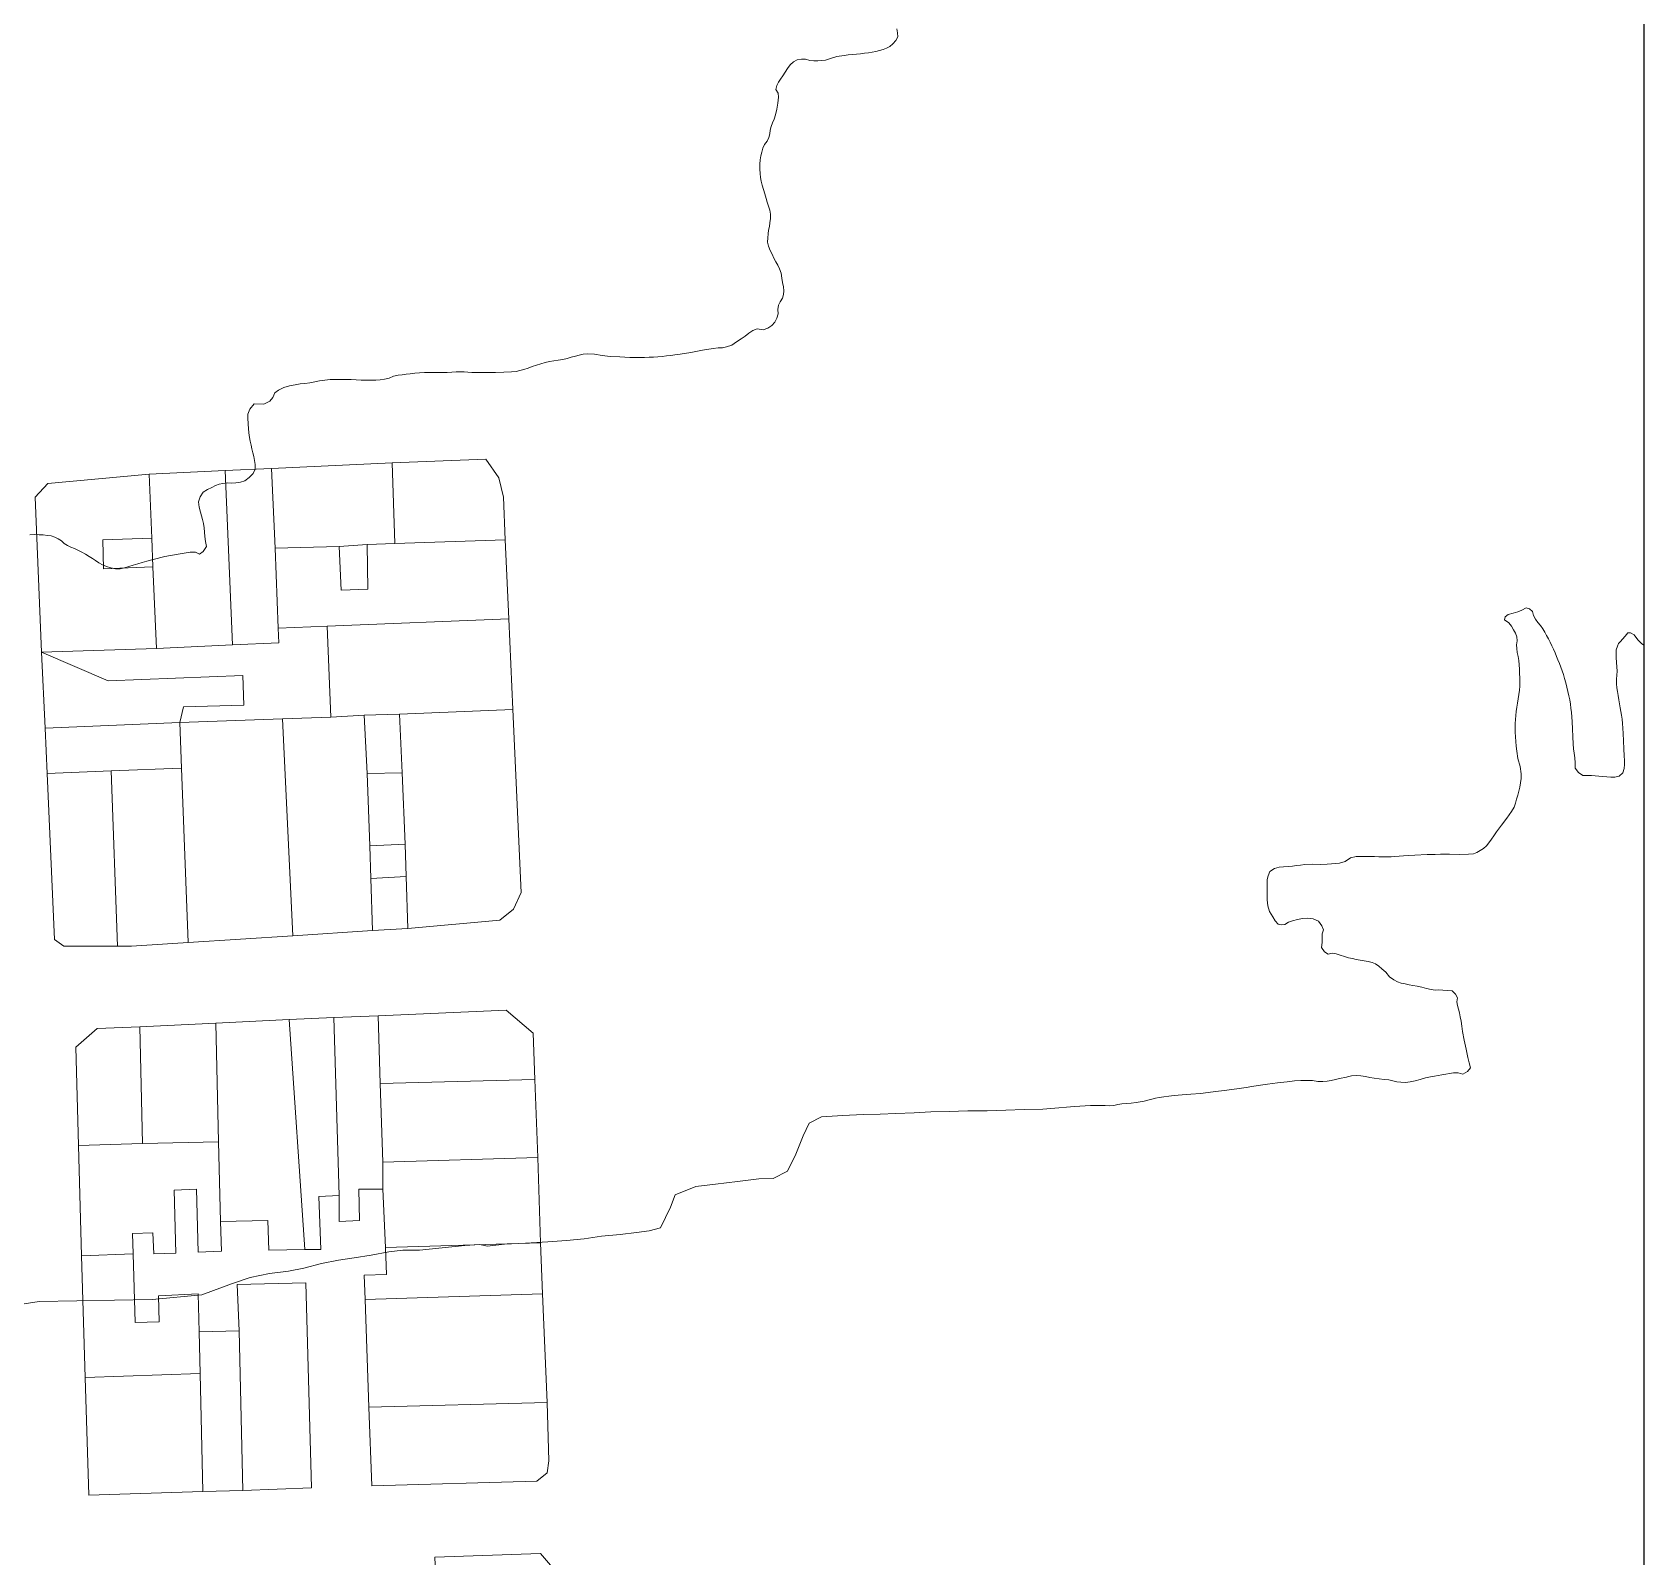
# Model space of a CAD drawing. Header units: kilometres. Extents: x 1172416 to 1173653, y 1051621 to 1052799.
# Drawn here: x 1173435.8 to 1173652.9, y 1052296.2 to 1052501.7 of the extents above; entities that cross this region are included whole.
import ezdxf

# ---------------------------------------------------------------- set-up
doc = ezdxf.new("R2010")
doc.units = ezdxf.units.KM
doc.header["$MEASUREMENT"] = 0
doc.layers.add('borde', color=1, linetype='Continuous')
doc.layers.add('terreno', color=7, linetype='Continuous')
doc.layers.add('edificios', color=44, linetype='Continuous', lineweight=5)

msp = doc.modelspace()

# ---------------------------------------------------------------- linework, layer by layer
at = {"layer": 'borde', "elevation": -10}
msp.add_lwpolyline([(1172415.94072, 1052798.73106), (1173652.93033, 1052798.73106), (1173652.93033, 1051620.96949), (1172415.94072, 1051620.96949)], close=True, dxfattribs=at)
at = {"layer": 'edificios', "elevation": 50}
for points in [[(1173461.75, 1052442.625), (1173468, 1052442.875), (1173468.5, 1052432.125), (1173468.875, 1052421.375), (1173469, 1052419.375), (1173462.75, 1052419.125), (1173461.75, 1052442.625)], [(1173468, 1052442.875), (1173484.25, 1052443.625), (1173484.625, 1052432.75001), (1173480.875, 1052432.625), (1173477.125, 1052432.375), (1173468.5, 1052432.125), (1173468, 1052442.875)], [(1173484.25, 1052443.625), (1173496.875, 1052444.125), (1173498.625, 1052441.625), (1173499.25, 1052439.00001), (1173499.5, 1052433.25001), (1173484.625, 1052432.75001), (1173484.25, 1052443.625)], [(1173451.875, 1052433.50001), (1173445.25, 1052433.25001), (1173445.375, 1052429.375), (1173452, 1052429.625), (1173452.5, 1052418.625), (1173437, 1052418.125), (1173436.125, 1052439.00001), (1173437.875, 1052440.875), (1173451.5, 1052442.125), (1173451.875, 1052433.50001)], [(1173451.5, 1052442.125), (1173461.75, 1052442.625), (1173462.75, 1052419.125), (1173452.5, 1052418.625), (1173452, 1052429.625), (1173451.875, 1052433.50001), (1173451.5, 1052442.125)], [(1173452, 1052429.625), (1173445.375, 1052429.375), (1173445.25, 1052433.25001), (1173451.875, 1052433.50001), (1173452, 1052429.625)], [(1173499.5, 1052433.25001), (1173500, 1052422.625), (1173475.5, 1052421.625), (1173468.875, 1052421.375), (1173468.5, 1052432.125), (1173477.125, 1052432.375), (1173477.375, 1052426.50001), (1173481, 1052426.625), (1173480.875, 1052432.625), (1173484.625, 1052432.75001), (1173499.5, 1052433.25001)], [(1173480.875, 1052432.625), (1173481, 1052426.625), (1173477.375, 1052426.50001), (1173477.125, 1052432.375), (1173480.875, 1052432.625)], [(1173475.5, 1052421.625), (1173476, 1052409.375), (1173469.5, 1052409.125), (1173455.625, 1052408.625), (1173456.125, 1052410.75001), (1173464.25, 1052411.00001), (1173464.125, 1052415.00001), (1173446, 1052414.25001), (1173437, 1052418.125), (1173452.5, 1052418.625), (1173462.75, 1052419.125), (1173469, 1052419.375), (1173468.875, 1052421.375), (1173475.5, 1052421.625)], [(1173500, 1052422.625), (1173500.5, 1052410.375), (1173485.25, 1052409.75001), (1173480.5, 1052409.625), (1173476, 1052409.375), (1173475.5, 1052421.625), (1173500, 1052422.625)], [(1173455.625, 1052408.625), (1173437.5, 1052407.875), (1173437, 1052418.125), (1173446, 1052414.25001), (1173464.125, 1052415.00001), (1173464.25, 1052411.00001), (1173456.125, 1052410.75001), (1173455.625, 1052408.625)], [(1173500.5, 1052410.375), (1173501.625, 1052385.75001), (1173500.625, 1052383.50001), (1173498.75, 1052382.00001), (1173486.375, 1052380.875), (1173486.125, 1052387.875), (1173486, 1052392.25001), (1173485.625, 1052401.875), (1173485.25, 1052409.75001), (1173500.5, 1052410.375)], [(1173455.625, 1052408.625), (1173455.875, 1052402.50001), (1173446.375, 1052402.125), (1173437.75, 1052401.75001), (1173437.5, 1052407.875), (1173455.625, 1052408.625)], [(1173469.5, 1052409.125), (1173470.875, 1052379.875), (1173456.75, 1052379.00001), (1173455.875, 1052402.50001), (1173455.625, 1052408.625), (1173469.5, 1052409.125)], [(1173480.5, 1052409.625), (1173480.875, 1052401.75001), (1173481.25, 1052392.00001), (1173481.375, 1052387.625), (1173481.625, 1052380.625), (1173470.875, 1052379.875), (1173469.5, 1052409.125), (1173476, 1052409.375), (1173480.5, 1052409.625)], [(1173485.25, 1052409.75001), (1173485.625, 1052401.875), (1173480.875, 1052401.75001), (1173480.5, 1052409.625), (1173485.25, 1052409.75001)], [(1173446.375, 1052402.125), (1173447.25, 1052378.50001), (1173440, 1052378.50001), (1173438.75, 1052379.375), (1173437.75, 1052401.75001), (1173446.375, 1052402.125)], [(1173455.875, 1052402.50001), (1173456.75, 1052379.00001), (1173449.125, 1052378.50001), (1173447.25, 1052378.50001), (1173446.375, 1052402.125), (1173455.875, 1052402.50001)], [(1173485.625, 1052401.875), (1173486, 1052392.25001), (1173481.25, 1052392.00001), (1173480.875, 1052401.75001), (1173485.625, 1052401.875)], [(1173486, 1052392.25001), (1173486.125, 1052387.875), (1173481.375, 1052387.625), (1173481.25, 1052392.00001), (1173486, 1052392.25001)], [(1173486.125, 1052387.875), (1173486.375, 1052380.875), (1173481.625, 1052380.625), (1173481.375, 1052387.625), (1173486.125, 1052387.875)], [(1173476.375, 1052368.875), (1173482.375, 1052369.125), (1173482.625, 1052360.00001), (1173483, 1052349.375), (1173483, 1052345.75001), (1173479.75, 1052345.75001), (1173479.875, 1052341.50001), (1173477.125, 1052341.375), (1173477.125, 1052344.875), (1173476.375, 1052368.875)], [(1173482.375, 1052369.125), (1173499.625, 1052369.875), (1173503.25, 1052366.75001), (1173503.5, 1052360.50001), (1173482.625, 1052360.00001), (1173482.375, 1052369.125)], [(1173450.625, 1052351.875), (1173442, 1052351.625), (1173441.625, 1052364.875), (1173444.5, 1052367.375), (1173450.25, 1052367.625), (1173450.625, 1052351.875)], [(1173450.25, 1052367.625), (1173460.5, 1052368.125), (1173460.875, 1052352.125), (1173450.625, 1052351.875), (1173450.25, 1052367.625)], [(1173460.5, 1052368.125), (1173470.375, 1052368.625), (1173472.5, 1052337.625), (1173467.625, 1052337.50001), (1173467.5, 1052341.50001), (1173461.125, 1052341.375), (1173460.875, 1052352.125), (1173460.5, 1052368.125)], [(1173470.375, 1052368.625), (1173476.375, 1052368.875), (1173477.125, 1052344.875), (1173474.375, 1052344.75001), (1173474.625, 1052337.625), (1173472.5, 1052337.625), (1173470.375, 1052368.625)], [(1173503.5, 1052360.50001), (1173503.875, 1052350.00001), (1173483, 1052349.375), (1173482.625, 1052360.00001), (1173503.5, 1052360.50001)], [(1173460.875, 1052352.125), (1173461.125, 1052341.375), (1173461.25, 1052337.375), (1173458.125, 1052337.25001), (1173457.875, 1052345.75001), (1173454.875, 1052345.625), (1173455.125, 1052337.125), (1173452.125, 1052337.00001), (1173452, 1052339.875), (1173449.25, 1052339.75001), (1173449.375, 1052337.00001), (1173442.375, 1052336.75001), (1173442, 1052351.625), (1173450.625, 1052351.875), (1173460.875, 1052352.125)], [(1173503.875, 1052350.00001), (1173504.25, 1052338.50001), (1173483.375, 1052337.875), (1173483, 1052345.75001), (1173483, 1052349.375), (1173503.875, 1052350.00001)], [(1173449.375, 1052337.00001), (1173449.625, 1052327.75001), (1173452.875, 1052327.875), (1173452.75, 1052331.375), (1173458.125, 1052331.625), (1173458.25, 1052326.50001), (1173458.375, 1052320.875), (1173442.875, 1052320.375), (1173442.375, 1052336.75001), (1173449.375, 1052337.00001)], [(1173504.25, 1052338.50001), (1173504.5, 1052331.625), (1173480.625, 1052330.875), (1173480.5, 1052334.125), (1173483.5, 1052334.25001), (1173483.375, 1052337.875), (1173504.25, 1052338.50001)], [(1173463.625, 1052326.625), (1173463.375, 1052332.875), (1173472.625, 1052333.125), (1173473.375, 1052305.50001), (1173464.125, 1052305.125), (1173463.625, 1052326.625)], [(1173504.5, 1052331.625), (1173505.125, 1052317.00001), (1173481.125, 1052316.375), (1173480.625, 1052330.875), (1173504.5, 1052331.625)], [(1173458.25, 1052326.50001), (1173463.625, 1052326.625), (1173464.125, 1052305.125), (1173458.75, 1052305.00001), (1173458.375, 1052320.875), (1173458.25, 1052326.50001)], [(1173458.375, 1052320.875), (1173458.75, 1052305.00001), (1173443.375, 1052304.50001), (1173442.875, 1052320.375), (1173458.375, 1052320.875)], [(1173505.125, 1052317.00001), (1173505.375, 1052309.125), (1173505.125, 1052307.50001), (1173503.75, 1052306.375), (1173481.5, 1052305.75001), (1173481.125, 1052316.375), (1173505.125, 1052317.00001)], [(1173491, 1052273.25001), (1173490, 1052296.125), (1173504.25, 1052296.625), (1173505.875, 1052294.75001), (1173507.5, 1052267.00001), (1173499.5, 1052266.625), (1173499.375, 1052270.50001), (1173491.25, 1052270.125), (1173491, 1052273.25001)]]:
    msp.add_lwpolyline(points, dxfattribs=at)
at = {"layer": 'terreno', "lineweight": 0, "ltscale": 2090}
for points, elevation in [([(1173552.25552, 1052502.15848), (1173552.37851, 1052501.58751), (1173552.39706, 1052501.07323), (1173552.14111, 1052500.58918), (1173551.74316, 1052500.13946), (1173551.33012, 1052499.74586), (1173550.89846, 1052499.52368), (1173550.41884, 1052499.36278), (1173549.93267, 1052499.20885), (1173549.44879, 1052499.07127), (1173548.94948, 1052498.98711), (1173548.43494, 1052498.91439), (1173547.91773, 1052498.84483), (1173547.39262, 1052498.78673), (1173546.84051, 1052498.73034), (1173546.28171, 1052498.67792), (1173545.73044, 1052498.62236), (1173545.16686, 1052498.55957), (1173544.18676, 1052498.42154), (1173543.21267, 1052498.10034), (1173542.65453, 1052497.9429), (1173542.13586, 1052497.86283), (1173541.61522, 1052497.84925), (1173541.08869, 1052497.84715), (1173540.52981, 1052497.88839), (1173539.96515, 1052498.05746), (1173539.40408, 1052498.06553), (1173538.84975, 1052497.98263), (1173538.32314, 1052497.71149), (1173537.91575, 1052497.28225), (1173537.53466, 1052496.79545), (1173537.21228, 1052496.29443), (1173536.89007, 1052495.79607), (1173536.59756, 1052495.36218), (1173536.31857, 1052494.95885), (1173536.08308, 1052494.48391), (1173535.98106, 1052493.98306), (1173536.27745, 1052493.47257), (1173536.31288, 1052492.91287), (1173536.23044, 1052492.14292), (1173536.11374, 1052491.31983), (1173535.90929, 1052490.54865), (1173535.72409, 1052489.97926), (1173535.51385, 1052489.48592), (1173535.34567, 1052488.9841), (1173535.21792, 1052488.49465), (1173535.15058, 1052487.9918), (1173535.01684, 1052487.50031), (1173534.80632, 1052486.99947), (1173534.45504, 1052486.54914), (1173534.22553, 1052486.04338), (1173534.05435, 1052485.53922), (1173533.93169, 1052485.03279), (1173533.86233, 1052484.49693), (1173533.80285, 1052483.88178), (1173533.78413, 1052483.24332), (1173533.83697, 1052482.63151), (1173533.89993, 1052482.1016), (1173533.98112, 1052481.59327), (1173534.11453, 1052481.07486), (1173534.28177, 1052480.48491), (1173534.46108, 1052479.88188), (1173534.63848, 1052479.29298), (1173534.80512, 1052478.76188), (1173534.984, 1052478.25018), (1173535.14046, 1052477.72186), (1173535.25622, 1052477.16186), (1173535.22111, 1052476.57349), (1173535.16705, 1052476.01054), (1173535.1054, 1052475.50239), (1173534.99351, 1052475.00783), (1173534.92785, 1052474.50249), (1173534.87022, 1052473.95353), (1173534.8407, 1052473.38185), (1173534.99109, 1052472.83084), (1173535.20332, 1052472.27928), (1173535.45626, 1052471.75708), (1173535.71018, 1052471.23938), (1173535.9536, 1052470.75515), (1173536.20977, 1052470.29063), (1173536.44529, 1052469.78536), (1173536.6697, 1052469.19535), (1173536.77816, 1052468.55647), (1173536.88122, 1052467.9364), (1173536.97411, 1052467.38597), (1173537.02279, 1052466.84183), (1173536.98039, 1052466.31492), (1173536.85652, 1052465.81798), (1173536.53392, 1052465.36812), (1173536.33698, 1052464.88234), (1173536.22855, 1052464.32631), (1173536.2699, 1052463.71145), (1173536.10608, 1052463.12998), (1173535.8464, 1052462.58807), (1173535.43803, 1052462.1575), (1173534.90606, 1052461.8185), (1173534.24626, 1052461.58544), (1173533.46822, 1052461.72734), (1173532.84042, 1052461.49276), (1173532.31005, 1052461.1346), (1173531.82378, 1052460.718), (1173531.28012, 1052460.34978), (1173530.6578, 1052459.94004), (1173530.01859, 1052459.50689), (1173529.33044, 1052459.27669), (1173528.75825, 1052459.16619), (1173528.21104, 1052459.16733), (1173527.49626, 1052459.07301), (1173526.08379, 1052458.82696), (1173524.49883, 1052458.52427), (1173523.07903, 1052458.29968), (1173522.34847, 1052458.19345), (1173521.79028, 1052458.1187), (1173521.22754, 1052458.05508), (1173520.65444, 1052457.99577), (1173520.07895, 1052457.94877), (1173519.49409, 1052457.90689), (1173518.87875, 1052457.86587), (1173518.25584, 1052457.83765), (1173517.5105, 1052457.82653), (1173516.27571, 1052457.83448), (1173514.9184, 1052457.91637), (1173513.61711, 1052457.99569), (1173512.53856, 1052458.09853), (1173511.52003, 1052458.30733), (1173510.5865, 1052458.33535), (1173509.98798, 1052458.2954), (1173509.47683, 1052458.1737), (1173508.95508, 1052458.04177), (1173508.38806, 1052457.89398), (1173507.81864, 1052457.72149), (1173507.23858, 1052457.5813), (1173506.6449, 1052457.4687), (1173506.03778, 1052457.41123), (1173505.44312, 1052457.29346), (1173504.8564, 1052457.15123), (1173504.27613, 1052456.9867), (1173503.69873, 1052456.81218), (1173503.12622, 1052456.62669), (1173502.56484, 1052456.41192), (1173502.00115, 1052456.23078), (1173501.4793, 1052456.07903), (1173500.96178, 1052455.96697), (1173500.33698, 1052455.9164), (1173499.31264, 1052455.86582), (1173498.18869, 1052455.84078), (1173497.13646, 1052455.83558), (1173496.37158, 1052455.8342), (1173495.67871, 1052455.83465), (1173495.01545, 1052455.84142), (1173494.46818, 1052455.85655), (1173493.9493, 1052455.89466), (1173493.42423, 1052455.90356), (1173492.87207, 1052455.89233), (1173492.31325, 1052455.84691), (1173491.67015, 1052455.82276), (1173490.6898, 1052455.81173), (1173489.62345, 1052455.83463), (1173488.63148, 1052455.81186), (1173487.93393, 1052455.77847), (1173487.31215, 1052455.72158), (1173486.70288, 1052455.6606), (1173486.14645, 1052455.60152), (1173485.60542, 1052455.52801), (1173485.05146, 1052455.43943), (1173484.44886, 1052455.3073), (1173483.85488, 1052455.07787), (1173483.23996, 1052454.94418), (1173482.63683, 1052454.85388), (1173482.03702, 1052454.8051), (1173481.31152, 1052454.79308), (1173480.09022, 1052454.80392), (1173478.74482, 1052454.87086), (1173477.49969, 1052454.87926), (1173476.6545, 1052454.87269), (1173475.90902, 1052454.85541), (1173475.17516, 1052454.78016), (1173474.48506, 1052454.68313), (1173473.81447, 1052454.54902), (1173473.14578, 1052454.43741), (1173472.496, 1052454.34374), (1173471.84862, 1052454.2704), (1173471.1775, 1052454.17878), (1173470.41276, 1052454.04074), (1173469.65158, 1052453.7772), (1173468.94962, 1052453.43526), (1173468.44648, 1052453.0609), (1173468.19447, 1052452.44686), (1173467.7753, 1052451.97405), (1173466.95894, 1052451.57341), (1173465.67357, 1052451.59662), (1173465.0641, 1052450.89742), (1173464.81922, 1052450.21957), (1173464.80521, 1052449.60781), (1173464.85605, 1052448.96082), (1173464.91538, 1052448.17005), (1173464.97605, 1052447.34327), (1173465.11631, 1052446.56953), (1173465.24008, 1052446.01006), (1173465.3662, 1052445.51578), (1173465.4852, 1052445.01346), (1173465.60194, 1052444.49547), (1173465.70655, 1052443.96941), (1173465.79274, 1052443.42645), (1173465.81659, 1052442.81101), (1173465.52445, 1052442.20554), (1173464.99502, 1052441.65996), (1173464.42033, 1052441.20669), (1173463.81843, 1052441.05031), (1173463.19317, 1052440.95424), (1173462.60121, 1052440.89816), (1173462.01127, 1052440.95111), (1173461.44675, 1052440.87582), (1173460.93793, 1052440.75478), (1173460.46324, 1052440.57358), (1173459.96367, 1052440.32909), (1173459.36102, 1052440.02795), (1173458.78031, 1052439.66806), (1173458.40355, 1052439.07245), (1173458.15902, 1052438.3906), (1173458.25854, 1052437.66801), (1173458.40943, 1052437.0095), (1173458.5397, 1052436.48639), (1173458.70212, 1052435.99978), (1173458.81053, 1052435.48275), (1173458.90021, 1052434.90396), (1173458.9503, 1052434.30965), (1173458.99345, 1052433.70097), (1173459.09488, 1052433.0334), (1173459.24339, 1052432.35036), (1173458.80254, 1052431.69895), (1173458.28699, 1052431.34003), (1173457.75087, 1052431.61223), (1173457.0221, 1052431.58869), (1173455.4356, 1052431.31166), (1173453.62636, 1052431.01094), (1173452.03574, 1052430.62088), (1173451.21505, 1052430.39656), (1173450.588, 1052430.21664), (1173449.96779, 1052430.03727), (1173449.3729, 1052429.85866), (1173448.78828, 1052429.66312), (1173448.19989, 1052429.48538), (1173447.59782, 1052429.34658), (1173446.96021, 1052429.36097), (1173446.35272, 1052429.49299), (1173445.77409, 1052429.65617), (1173445.22416, 1052429.8848), (1173444.71479, 1052430.17596), (1173444.26793, 1052430.46157), (1173443.8585, 1052430.76586), (1173443.4142, 1052431.03884), (1173442.92186, 1052431.32007), (1173442.41321, 1052431.59673), (1173441.90863, 1052431.85875), (1173441.43304, 1052432.0894), (1173440.94911, 1052432.28184), (1173440.48223, 1052432.50219), (1173440.04716, 1052432.76102), (1173439.67433, 1052433.11566), (1173439.23721, 1052433.38683), (1173438.77778, 1052433.61771), (1173438.30012, 1052433.78734), (1173437.79104, 1052433.86982), (1173437.23673, 1052433.93093), (1173436.6717, 1052433.96065), (1173436.08531, 1052433.96477), (1173435.4135, 1052433.95066)], 20), ([(1173652.93033, 1052419.05536), (1173652.6287, 1052419.29132), (1173652.11473, 1052419.7808), (1173651.63436, 1052420.46663), (1173651.15654, 1052420.74443), (1173650.78021, 1052420.73786), (1173650.41423, 1052420.2588), (1173650.07291, 1052419.85569), (1173649.78462, 1052419.55616), (1173649.54435, 1052419.28354), (1173649.38041, 1052418.91059), (1173649.23229, 1052418.42953), (1173649.19262, 1052417.92465), (1173649.21622, 1052417.39989), (1173649.25589, 1052416.75111), (1173649.3277, 1052415.57144), (1173649.24705, 1052414.48457), (1173649.25937, 1052413.87567), (1173649.29371, 1052413.3343), (1173649.36836, 1052412.79893), (1173649.46069, 1052412.26216), (1173649.56008, 1052411.71207), (1173649.6673, 1052411.16086), (1173649.76417, 1052410.61627), (1173649.85219, 1052410.10781), (1173649.93501, 1052409.60882), (1173650.00292, 1052409.08761), (1173650.06902, 1052408.49086), (1173650.11189, 1052407.87352), (1173650.1551, 1052407.18018), (1173650.21338, 1052406.1847), (1173650.25883, 1052405.11317), (1173650.30206, 1052404.13148), (1173650.33244, 1052403.5069), (1173650.34576, 1052402.9706), (1173650.27875, 1052402.43007), (1173650.10383, 1052401.87089), (1173649.59649, 1052401.39968), (1173649.03143, 1052401.29322), (1173648.48625, 1052401.2892), (1173647.9432, 1052401.32702), (1173647.40796, 1052401.37104), (1173646.8959, 1052401.41284), (1173646.38899, 1052401.45716), (1173645.86972, 1052401.50477), (1173645.29428, 1052401.52027), (1173644.70185, 1052401.49736), (1173644.15114, 1052401.89435), (1173643.68251, 1052402.49122), (1173643.68222, 1052403.20094), (1173643.63555, 1052403.88576), (1173643.54956, 1052404.49541), (1173643.46381, 1052405.08756), (1173643.41004, 1052405.75835), (1173643.35853, 1052406.73068), (1173643.33793, 1052407.77966), (1173643.28184, 1052408.74996), (1173643.23294, 1052409.4097), (1173643.17891, 1052409.99225), (1173643.1109, 1052410.5693), (1173643.03815, 1052411.12917), (1173642.94775, 1052411.6813), (1173642.83799, 1052412.23949), (1173642.71426, 1052412.8293), (1173642.571, 1052413.42168), (1173642.41346, 1052414.00416), (1173642.25956, 1052414.55682), (1173642.09738, 1052415.09776), (1173641.91676, 1052415.6253), (1173641.74029, 1052416.11919), (1173641.55621, 1052416.60037), (1173641.36499, 1052417.07985), (1173641.17108, 1052417.55916), (1173640.97169, 1052418.03543), (1173640.76316, 1052418.50999), (1173640.54727, 1052418.98603), (1173640.31441, 1052419.45483), (1173640.07608, 1052419.91875), (1173639.8383, 1052420.37168), (1173639.58491, 1052420.81221), (1173639.3127, 1052421.25098), (1173639.0089, 1052421.70627), (1173638.65919, 1052422.14085), (1173638.33464, 1052422.58054), (1173638.0733, 1052423.04521), (1173637.91957, 1052423.59803), (1173637.55293, 1052423.94553), (1173637.08164, 1052424.10869), (1173636.50719, 1052423.80167), (1173635.95609, 1052423.56378), (1173635.33755, 1052423.38056), (1173634.65157, 1052423.22171), (1173634.25349, 1052422.87351), (1173634.16887, 1052422.50343), (1173634.75907, 1052422.07063), (1173635.10736, 1052421.61988), (1173635.36869, 1052421.15538), (1173635.64801, 1052420.69248), (1173635.81091, 1052420.1802), (1173635.88349, 1052419.65816), (1173635.77711, 1052419.12713), (1173635.8022, 1052418.60305), (1173635.88733, 1052418.07139), (1173636.00314, 1052417.53907), (1173636.07285, 1052416.99251), (1173636.12869, 1052416.41324), (1173636.17342, 1052415.8254), (1173636.20296, 1052415.24182), (1173636.22807, 1052414.67823), (1173636.24233, 1052414.11827), (1173636.21192, 1052413.55692), (1173636.16374, 1052412.98615), (1173636.09102, 1052412.41594), (1173636.01067, 1052411.84503), (1173635.92433, 1052411.26909), (1173635.82515, 1052410.69443), (1173635.74228, 1052410.12567), (1173635.67374, 1052409.59331), (1173635.62899, 1052409.06857), (1173635.60899, 1052408.5291), (1173635.59976, 1052407.93218), (1173635.61908, 1052407.32056), (1173635.65375, 1052406.70718), (1173635.69514, 1052406.08499), (1173635.75486, 1052405.46223), (1173635.82842, 1052404.76551), (1173635.97988, 1052403.77048), (1173636.2693, 1052402.71242), (1173636.39052, 1052401.72924), (1173636.41257, 1052401.07214), (1173636.32924, 1052400.49254), (1173636.21337, 1052399.92196), (1173636.09621, 1052399.37738), (1173635.96098, 1052398.85071), (1173635.80058, 1052398.3216), (1173635.63425, 1052397.77813), (1173635.45208, 1052397.23825), (1173635.10356, 1052396.66042), (1173634.47504, 1052395.75412), (1173633.73703, 1052394.80813), (1173633.09041, 1052393.92458), (1173632.70361, 1052393.37359), (1173632.38743, 1052392.90159), (1173632.06255, 1052392.44139), (1173631.7373, 1052392.01985), (1173631.3519, 1052391.66938), (1173630.8971, 1052391.36674), (1173630.43781, 1052391.09776), (1173629.9619, 1052390.92588), (1173629.32223, 1052390.88276), (1173628.11253, 1052390.87116), (1173626.7613, 1052390.89991), (1173625.54229, 1052390.88526), (1173624.80497, 1052390.86776), (1173623.73438, 1052390.83822), (1173622.07108, 1052390.76985), (1173621.17906, 1052390.72271), (1173620.54938, 1052390.6793), (1173619.9685, 1052390.61127), (1173619.3973, 1052390.57263), (1173618.8732, 1052390.54936), (1173618.36053, 1052390.54282), (1173617.83364, 1052390.54605), (1173617.2484, 1052390.55469), (1173616.64893, 1052390.57507), (1173616.04714, 1052390.58962), (1173615.43773, 1052390.59929), (1173614.82604, 1052390.59331), (1173614.17749, 1052390.55997), (1173613.40365, 1052390.4042), (1173612.66688, 1052389.91043), (1173611.91597, 1052389.7021), (1173611.36194, 1052389.6252), (1173610.86182, 1052389.57455), (1173610.26674, 1052389.54313), (1173609.29963, 1052389.51998), (1173608.2376, 1052389.54406), (1173607.2688, 1052389.48624), (1173606.65538, 1052389.42457), (1173606.13271, 1052389.34548), (1173605.59616, 1052389.27649), (1173605.00555, 1052389.21859), (1173604.39828, 1052389.19677), (1173603.78905, 1052389.12828), (1173603.15235, 1052388.98283), (1173602.55057, 1052388.56618), (1173602.30239, 1052387.98832), (1173602.19248, 1052387.46211), (1173602.18849, 1052386.95588), (1173602.18205, 1052386.43965), (1173602.1676, 1052385.88904), (1173602.15861, 1052385.32989), (1173602.17615, 1052384.725), (1173602.24535, 1052383.9456), (1173602.50723, 1052383.16343), (1173602.92348, 1052382.43247), (1173603.26366, 1052381.8965), (1173603.64134, 1052381.46756), (1173604.09638, 1052381.35648), (1173604.5735, 1052381.40721), (1173605.05807, 1052381.7273), (1173605.58857, 1052381.9126), (1173606.24438, 1052382.07315), (1173606.94474, 1052382.22039), (1173607.64233, 1052382.24796), (1173608.37514, 1052382.19335), (1173609.11088, 1052381.86523), (1173609.56195, 1052381.24461), (1173609.76436, 1052380.69034), (1173609.60246, 1052380.16106), (1173609.59115, 1052379.61713), (1173609.59507, 1052378.98594), (1173609.51713, 1052378.32436), (1173609.91187, 1052377.73915), (1173610.39334, 1052377.39303), (1173610.94552, 1052377.54242), (1173611.46618, 1052377.47733), (1173612.02173, 1052377.29621), (1173612.5861, 1052377.08232), (1173613.15366, 1052376.93426), (1173613.67306, 1052376.81849), (1173614.18091, 1052376.71267), (1173614.69394, 1052376.6062), (1173615.22946, 1052376.50301), (1173615.77405, 1052376.4202), (1173616.30796, 1052376.30232), (1173616.79629, 1052376.13341), (1173617.20487, 1052375.79677), (1173617.6432, 1052375.44544), (1173618.18009, 1052374.97323), (1173618.65721, 1052374.37673), (1173619.24585, 1052373.95976), (1173619.75197, 1052373.68874), (1173620.25228, 1052373.52205), (1173620.76901, 1052373.40677), (1173621.29704, 1052373.30153), (1173621.82884, 1052373.20715), (1173622.37856, 1052373.09619), (1173623.01126, 1052372.95778), (1173623.66271, 1052372.79778), (1173624.28922, 1052372.66217), (1173624.81061, 1052372.58392), (1173625.31688, 1052372.60676), (1173625.83722, 1052372.57466), (1173626.44843, 1052372.53932), (1173627.10487, 1052372.49136), (1173627.55849, 1052372.0411), (1173627.82337, 1052371.52896), (1173627.75632, 1052371.00093), (1173627.82151, 1052370.4922), (1173627.9488, 1052369.99743), (1173628.09125, 1052369.50671), (1173628.20001, 1052368.98551), (1173628.30803, 1052368.36964), (1173628.39867, 1052367.72718), (1173628.51995, 1052366.98585), (1173628.72793, 1052365.84008), (1173628.99437, 1052364.59788), (1173629.21697, 1052363.465), (1173629.39376, 1052362.75644), (1173629.57924, 1052362.11408), (1173629.16951, 1052361.58165), (1173628.56014, 1052361.22114), (1173627.90834, 1052361.41847), (1173627.29218, 1052361.40761), (1173626.75624, 1052361.31429), (1173626.23863, 1052361.22206), (1173625.723, 1052361.13466), (1173625.21501, 1052361.05298), (1173624.70797, 1052360.98062), (1173624.16751, 1052360.89362), (1173623.49662, 1052360.75149), (1173622.81303, 1052360.50898), (1173622.12062, 1052360.33193), (1173621.46206, 1052360.19204), (1173620.80226, 1052360.10365), (1173620.17488, 1052360.14209), (1173619.63929, 1052360.22228), (1173619.12944, 1052360.36276), (1173618.58948, 1052360.45494), (1173617.94588, 1052360.5393), (1173617.27315, 1052360.61518), (1173616.61602, 1052360.70148), (1173616.00819, 1052360.80117), (1173615.41599, 1052360.94361), (1173614.81339, 1052361.02667), (1173614.17617, 1052361.06755), (1173613.52029, 1052360.99467), (1173612.9861, 1052360.88269), (1173612.87131, 1052360.85641), (1173612.85141, 1052360.85173), (1173611.90818, 1052360.63385), (1173611.36539, 1052360.50866), (1173610.82306, 1052360.39215), (1173610.26189, 1052360.31221), (1173609.67521, 1052360.26865), (1173608.994, 1052360.26733), (1173608.28906, 1052360.38908), (1173607.55611, 1052360.40036), (1173606.7112, 1052360.36895), (1173605.83837, 1052360.3209), (1173604.88143, 1052360.22047), (1173603.58936, 1052360.0698), (1173602.2209, 1052359.89879), (1173600.95416, 1052359.71526), (1173600.08923, 1052359.5804), (1173599.32713, 1052359.4457), (1173598.38589, 1052359.30267), (1173596.73668, 1052359.06869), (1173594.90695, 1052358.84054), (1173593.18571, 1052358.65105), (1173591.90886, 1052358.52581), (1173590.74064, 1052358.44806), (1173589.65933, 1052358.35304), (1173588.91879, 1052358.28061), (1173588.26493, 1052358.20359), (1173587.63938, 1052358.09718), (1173587.1135, 1052357.98923), (1173586.62045, 1052357.84978), (1173586.11662, 1052357.7326), (1173585.58962, 1052357.61915), (1173585.05676, 1052357.50985), (1173584.50062, 1052357.42161), (1173583.86745, 1052357.33983), (1173583.2118, 1052357.29296), (1173582.57922, 1052357.22669), (1173582.02992, 1052357.14015), (1173581.50484, 1052357.00421), (1173580.96388, 1052356.98603), (1173580.33925, 1052357.0049), (1173579.21969, 1052357.03881), (1173578.35982, 1052356.99782), (1173576.20418, 1052356.88583), (1173573.03321, 1052356.61414), (1173571.93854, 1052356.52807), (1173569.42269, 1052356.45742), (1173566.95284, 1052356.38798), (1173564.43699, 1052356.31733), (1173561.83092, 1052356.29126), (1173559.31508, 1052356.22061), (1173556.84423, 1052356.15117), (1173554.59859, 1052356.03878), (1173552.12895, 1052355.92433), (1173550.01711, 1052355.85756), (1173547.72626, 1052355.78995), (1173544.98662, 1052355.67225), (1173542.11218, 1052355.50794), (1173540.45908, 1052354.63823), (1173539.66696, 1052352.92245), (1173538.65939, 1052350.44061), (1173537.51376, 1052348.18215), (1173535.59129, 1052347.17418), (1173533.65946, 1052347.11023), (1173530.78784, 1052346.76692), (1173527.82523, 1052346.42218), (1173525.17763, 1052346.0809), (1173522.40255, 1052344.97397), (1173521.74623, 1052343.30482), (1173520.42611, 1052340.50552), (1173518.90173, 1052340.13144), (1173517.19672, 1052339.88954), (1173514.99771, 1052339.64234), (1173512.4837, 1052339.39269), (1173510.1511, 1052339.05386), (1173507.77209, 1052338.80584), (1173505.25666, 1052338.64518), (1173502.2482, 1052338.48025), (1173499.37376, 1052338.31694), (1173497.03975, 1052338.06811), (1173496.08766, 1052338.28972), (1173494.0482, 1052338.14327), (1173487.93261, 1052337.52993), (1173485.71661, 1052337.49766), (1173483.79442, 1052337.29475), (1173481.40929, 1052336.85268), (1173479.13991, 1052336.46915), (1173477.04426, 1052336.14744), (1173474.71814, 1052335.70563), (1173472.33484, 1052335.08755), (1173470.29945, 1052334.70811), (1173467.7378, 1052334.37924), (1173465.12021, 1052333.81708), (1173462.62499, 1052332.96348), (1173458.62146, 1052331.50584), (1173451.92188, 1052330.8838), (1173436.70212, 1052330.60533), (1173434.66446, 1052330.28488)], 30)]:
    msp.add_lwpolyline(points, dxfattribs=dict(at, elevation=elevation))

doc.saveas('drawing.dxf')
